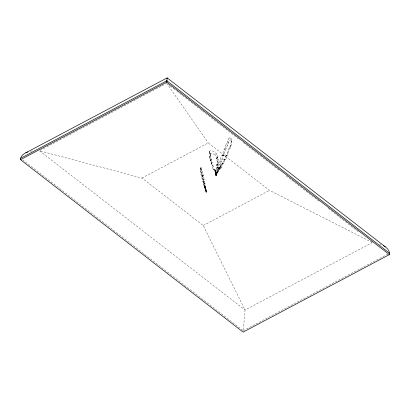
<?xml version="1.0" encoding="UTF-8"?>
<svg xmlns="http://www.w3.org/2000/svg" width="410" height="410" viewBox="0 0 410 410"><rect width="100%" height="100%" fill="white"/><g stroke="black" fill="none" stroke-linecap="round" stroke-linejoin="round"><path stroke-width="0.31" stroke-dasharray="2.05 1.54" d="M204.006 183.167L204.58 186.965L206.112 192.254L206.445 192.218L205.215 184.182L205.015 183.613L203.903 182.921L201.838 173.133A4.064 0.502 82.1 0 1 201.131 170.514A2.66 0.328 82.1 0 0 200.828 169.197L200.772 169.048A3.352 0.415 82.1 0 0 200.633 172.195A2.398 0.297 82.1 0 0 201.243 175.234L201.623 176.777A2.619 0.323 82.1 0 0 202.13 178.837L202.745 181.328L203.58 181.527M206.117 192.039L206.45 191.967L204.467 186.14L206.112 192.254L204.467 186.14L205.497 187.042L206.445 192.218L204.288 186.284L205.246 187.262A2.316 0.287 82.1 0 1 205.63 187.995L206.445 192.218M211.247 163.857L211.652 163.364A0.943 0.456 37.7 0 0 211.924 162.939A0.943 0.456 37.7 0 0 211.258 162.201A1.645 0.794 37.7 0 1 210.309 160.889A1.645 0.794 37.7 0 1 211.053 160.366L211.032 158.552A2.537 1.23 37.7 0 1 209.838 155.841A5.786 2.798 37.7 0 0 209.925 152.756A3.792 1.835 37.7 0 1 209.612 151.259L209.735 151.07A4.766 2.306 37.7 0 1 216.311 153.653A3.418 1.655 37.7 0 1 217.628 156.994A2.798 1.353 37.7 0 0 217.823 158.772A3.731 1.804 37.7 0 1 218.089 161.14A1.865 0.902 37.7 0 0 218.217 162.329A2.619 1.266 37.7 0 1 217.531 164.159A1.081 0.523 37.7 0 0 217.069 164.512A1.081 0.523 37.7 0 0 217.659 165.348A2.163 1.045 37.7 0 1 218.837 167.019A2.163 1.045 37.7 0 1 217.925 167.716A1.297 0.625 37.7 0 0 217.602 168.648A1.983 0.958 37.7 0 1 217.172 170.083A2.834 1.373 37.7 0 0 216.065 171.011L216.377 175.347L216.055 175.654L215.696 175.495L214.732 169.842L214.384 169.684A1.789 0.866 37.7 0 1 212.575 168.32A1.789 0.866 37.7 0 1 212.831 167.167L213.041 166.88A2.163 1.045 37.7 0 0 212.985 166.368C212.165 165.389 210.202 163.887 211.796 162.632A1.097 0.533 37.7 0 0 212.108 162.135A1.097 0.533 37.7 0 0 211.334 161.279A1.912 0.928 37.7 0 1 210.233 159.751A1.912 0.928 37.7 0 1 211.099 159.141A0.533 0.256 37.7 0 0 211.34 158.972A0.533 0.256 37.7 0 0 211.032 158.552M211.053 160.366L211.099 159.141M219.54 169.34A2.629 0.764 -79.9 0 0 220.477 166.46L220.734 165.435A3.188 0.922 -79.9 0 1 221.123 164.512C222.261 164.425 223.066 163.313 223.255 161.171A1.389 0.4 -79.9 0 1 223.634 159.741A1.389 0.4 -79.9 0 1 224.101 159.623A2.424 0.702 -79.9 0 0 224.972 158.921A2.424 0.702 -79.9 0 0 225.5 156.312L225.818 155.359L226.699 155.826A2.762 0.799 -79.9 0 0 228.124 153.581A6.299 1.824 -79.9 0 1 229.913 148.804A4.126 1.194 -79.9 0 0 230.738 147.031L230.866 146.554A5.192 1.502 -79.9 0 0 230.153 140.333L229.902 137.376A4.325 1.25 -79.9 0 0 227.842 140.866A3.541 1.025 -79.9 0 1 226.679 143.628A4.72 1.368 -79.9 0 0 225.121 147.308A2.357 0.682 -79.9 0 1 224.347 149.148A3.316 0.958 -79.9 0 0 223.019 153.596A1.368 0.395 -79.9 0 1 222.722 155.026A1.368 0.395 -79.9 0 1 222.24 155.436A2.737 0.789 -79.9 0 0 221.282 156.256A2.737 0.789 -79.9 0 0 220.688 159.116A1.64 0.477 -79.9 0 1 220.016 161.325A2.506 0.728 -79.9 0 0 218.996 164.6A3.593 1.04 -79.9 0 1 218.222 168.208L215.824 174.711L216.377 175.347L220.513 166.634L218.222 168.208L220.513 166.634L220.575 166.972A2.26 0.656 -79.9 0 0 221.241 167.823L219.54 169.34A2.629 0.764 -79.9 0 1 218.766 168.351L218.694 167.957L215.824 174.711L216.377 175.347L215.957 175.167L214.732 169.842L216.065 171.011L214.732 169.842L216.055 175.654L215.322 170.57A2.439 1.179 37.7 0 1 216.275 169.776A1.701 0.825 37.7 0 0 216.644 168.541A1.112 0.538 37.7 0 1 216.921 167.741A1.86 0.897 37.7 0 0 217.71 167.142A1.86 0.897 37.7 0 0 216.695 165.701A0.928 0.451 37.7 0 1 216.188 164.984A0.928 0.451 37.7 0 1 216.582 164.682L217.531 164.159M221.923 164.584L223.573 163.411L224.434 160.797A1.194 0.343 -79.9 0 1 224.762 159.567A1.194 0.343 -79.9 0 1 225.162 159.47A2.081 0.605 -79.9 0 0 225.91 158.865A2.081 0.605 -79.9 0 0 226.366 156.62L226.674 155.805M211.258 160.269L211.334 159.034M211.258 162.201L211.334 161.279M22.652 159.844L243.248 330.701L245.031 310.006L203.247 225.515L141.983 178.063L39.437 150.767L245.031 310.006L372.311 242.546M221.241 167.823A2.26 0.656 -79.9 0 0 222.051 165.343L222.271 164.466A2.742 0.794 -79.9 0 1 222.604 163.672L222.989 163.298L223.291 163.733M211.652 163.364L211.796 162.632M200.459 169.099L200.838 167.224M200.828 169.197L201.202 167.167A3.895 0.482 82.1 0 0 201.038 170.826A2.793 0.343 82.1 0 0 201.751 174.358A2.286 0.282 82.1 0 1 202.191 176.156A3.044 0.379 82.1 0 0 202.781 178.55L203.073 179.744A2.142 0.266 82.1 0 0 203.647 181.451L205.246 187.262M211.949 163.159L212.139 162.391M226.699 155.826L225.889 155.39A3.213 0.933 -79.9 0 0 227.545 152.776A7.324 2.122 -79.9 0 1 229.626 147.221A4.797 1.389 -79.9 0 0 230.584 145.16L230.733 144.607A6.037 1.748 -79.9 0 0 229.902 137.376M200.633 172.195L201.038 170.826M201.131 170.514L201.623 168.869A3.095 0.384 82.1 0 0 201.269 167.336M216.582 164.682A2.255 1.092 37.7 0 0 217.177 163.103A1.604 0.774 37.7 0 1 217.064 162.083A3.208 1.553 37.7 0 0 216.839 160.049A2.404 1.163 37.7 0 1 216.67 158.516A2.942 1.42 37.7 0 0 215.537 155.646L216.311 153.653M218.694 167.957L215.891 175.147L220.513 166.634L216.326 174.973L220.108 166.849A3.09 0.892 -79.9 0 0 220.775 163.749A2.158 0.625 -79.9 0 1 221.651 160.93A1.409 0.41 -79.9 0 0 222.225 159.034A2.352 0.682 -79.9 0 1 222.738 156.574A2.352 0.682 -79.9 0 1 223.563 155.867A1.174 0.338 -79.9 0 0 223.978 155.513A1.174 0.338 -79.9 0 0 224.234 154.283A2.855 0.825 -79.9 0 1 225.372 150.46A2.029 0.589 -79.9 0 0 226.043 148.876A4.059 1.174 -79.9 0 1 227.381 145.709A3.044 0.881 -79.9 0 0 228.38 143.336A3.721 1.076 -79.9 0 1 230.153 140.333M202.443 176.146L203.263 175.383L204.964 183.583M203.662 181.42L202.817 181.399M203.632 184.423L204.452 185.1M201.838 173.133L202.443 171.913A4.725 0.584 82.1 0 1 201.623 168.869M215.824 174.711L220.108 166.849M201.243 175.234L201.751 174.358M210.996 159.854A2.183 1.056 37.7 0 1 209.971 157.527A4.976 2.409 37.7 0 0 210.043 154.872A3.26 1.578 37.7 0 1 209.776 153.586L209.879 153.422A4.1 1.983 37.7 0 1 215.537 155.646M216.531 158.68L217.464 157.184M216.67 158.516L217.628 156.994M212.262 165.527L212.672 165.23L213.343 166.122A2.516 1.22 37.7 0 1 213.41 166.716L212.831 167.167M216.798 158.378L217.777 156.83M216.839 160.049L217.823 158.772M215.696 175.495L215.957 175.167L215.378 170.165L214.384 169.684M202.32 175.613L203.001 174.803A2.076 0.256 82.1 0 0 202.443 171.913M201.623 176.777L202.191 176.156M202.473 176.074L203.181 175.337L202.422 176.136M217.064 162.083L218.089 161.14M218.766 168.351L220.575 166.972M217.177 163.103L218.217 162.329M220.477 166.46L222.051 165.343M221.666 164.302L223.071 163.493M216.28 164.738L217.172 164.225M202.904 177.986L203.683 177.556M221.487 164.077L222.912 163.293M40.001 150.47L46.222 147.169M46.786 146.872L62.627 138.477M63.191 138.175L79.033 129.78M79.601 129.478L166.152 83.609M141.983 178.063L208.28 142.926L269.544 190.378L371.742 242.259M203.247 225.515L269.544 190.378M243.248 330.701L387.804 254.082M217.177 164.63L218.217 164.102M218.996 164.6L220.775 163.749M202.15 178.878L202.781 178.55M216.695 165.701L217.659 165.348M212.605 167.229L212.903 167.121M223.255 161.171L224.434 160.797M203.16 179.206L203.975 178.975M220.016 161.325L221.651 160.93M30.448 151.275L32.134 150.952M202.381 179.867L203.073 179.744M224.357 159.736L225.382 159.562M224.101 159.623L225.162 159.47M223.896 159.454L224.987 159.321M220.688 159.116L222.225 159.034M216.813 167.731L217.792 167.71M216.921 167.741L217.925 167.716M217.167 167.751L218.207 167.731M203.57 184.469L202.904 181.307M216.644 168.541L217.602 168.648M202.873 181.333L204.549 181.589M222.307 155.482L223.624 155.908M222.24 155.436L223.563 155.867M222.107 155.344L223.45 155.785M216.275 169.776L217.172 170.083M203.124 182.363L203.939 182.645M225.5 156.312L226.366 156.62M379.465 243.991L381.069 244.596M212.508 165.148L211.652 164.354L211.324 163.2M213.707 169.386L214.584 169.837M226.007 155.503L226.802 155.923M223.019 153.596L224.234 154.283M168.238 84.486L169.755 85.664M170.263 86.054L176.341 90.759M176.843 91.153L184.946 97.426M185.453 97.821L193.556 104.094M194.063 104.488L200.136 109.193M200.644 109.588L202.166 110.761M202.673 111.156L210.771 117.429M211.278 117.824L219.381 124.097M219.888 124.491L240.142 140.179M243.181 142.531L279.138 170.381M286.226 175.869L319.139 201.366M328.256 208.423L358.637 231.957M370.794 241.372L371.803 242.156M203.878 185.171L204.815 185.909M203.678 184.397L204.206 186.365M204.467 185.925L205.497 186.786M204.334 186.299L205.343 187.221M204.18 186.345L205.164 187.273M204.58 186.965L205.63 187.995L205.497 187.042M203.119 175.403L203.001 174.803M224.347 149.148L225.372 150.46M227.545 152.776L228.124 153.581M166.716 83.307L208.28 142.926M225.121 147.308L226.043 148.876M226.679 143.628L227.381 145.709M215.322 170.57L216.377 175.347L215.378 170.165M227.842 140.866L228.38 143.336M229.626 147.221L229.913 148.804M209.571 156.523L209.741 158.111M230.584 145.16L230.738 147.031M209.838 155.841L209.971 157.527M209.577 151.695L209.746 153.965M209.612 151.259L209.776 153.586M210.233 159.751L210.309 160.889M209.925 152.756L210.043 154.872M231.245 140.123L231.307 142.695M210.463 154.606L210.504 156.466M214.973 169.976A2.076 1.004 37.7 0 1 212.867 168.392A2.076 1.004 37.7 0 1 213.164 167.049"/><path stroke-width="0.61" d="M167.101 78.658L167.157 77.885L385.277 246.82C387.747 248.542 390.059 251.402 389.372 254.605L243.12 332.115L20.5 159.695C20.392 156.415 23.175 154.006 25.912 152.74L167.157 77.885L166.752 82.179L20.5 159.695M20.628 158.275L166.88 80.765L389.5 253.185M25.912 152.74L27.798 151.982M383.555 245.749L385.277 246.82M389.372 254.605L166.752 82.179L166.88 80.765"/></g></svg>
